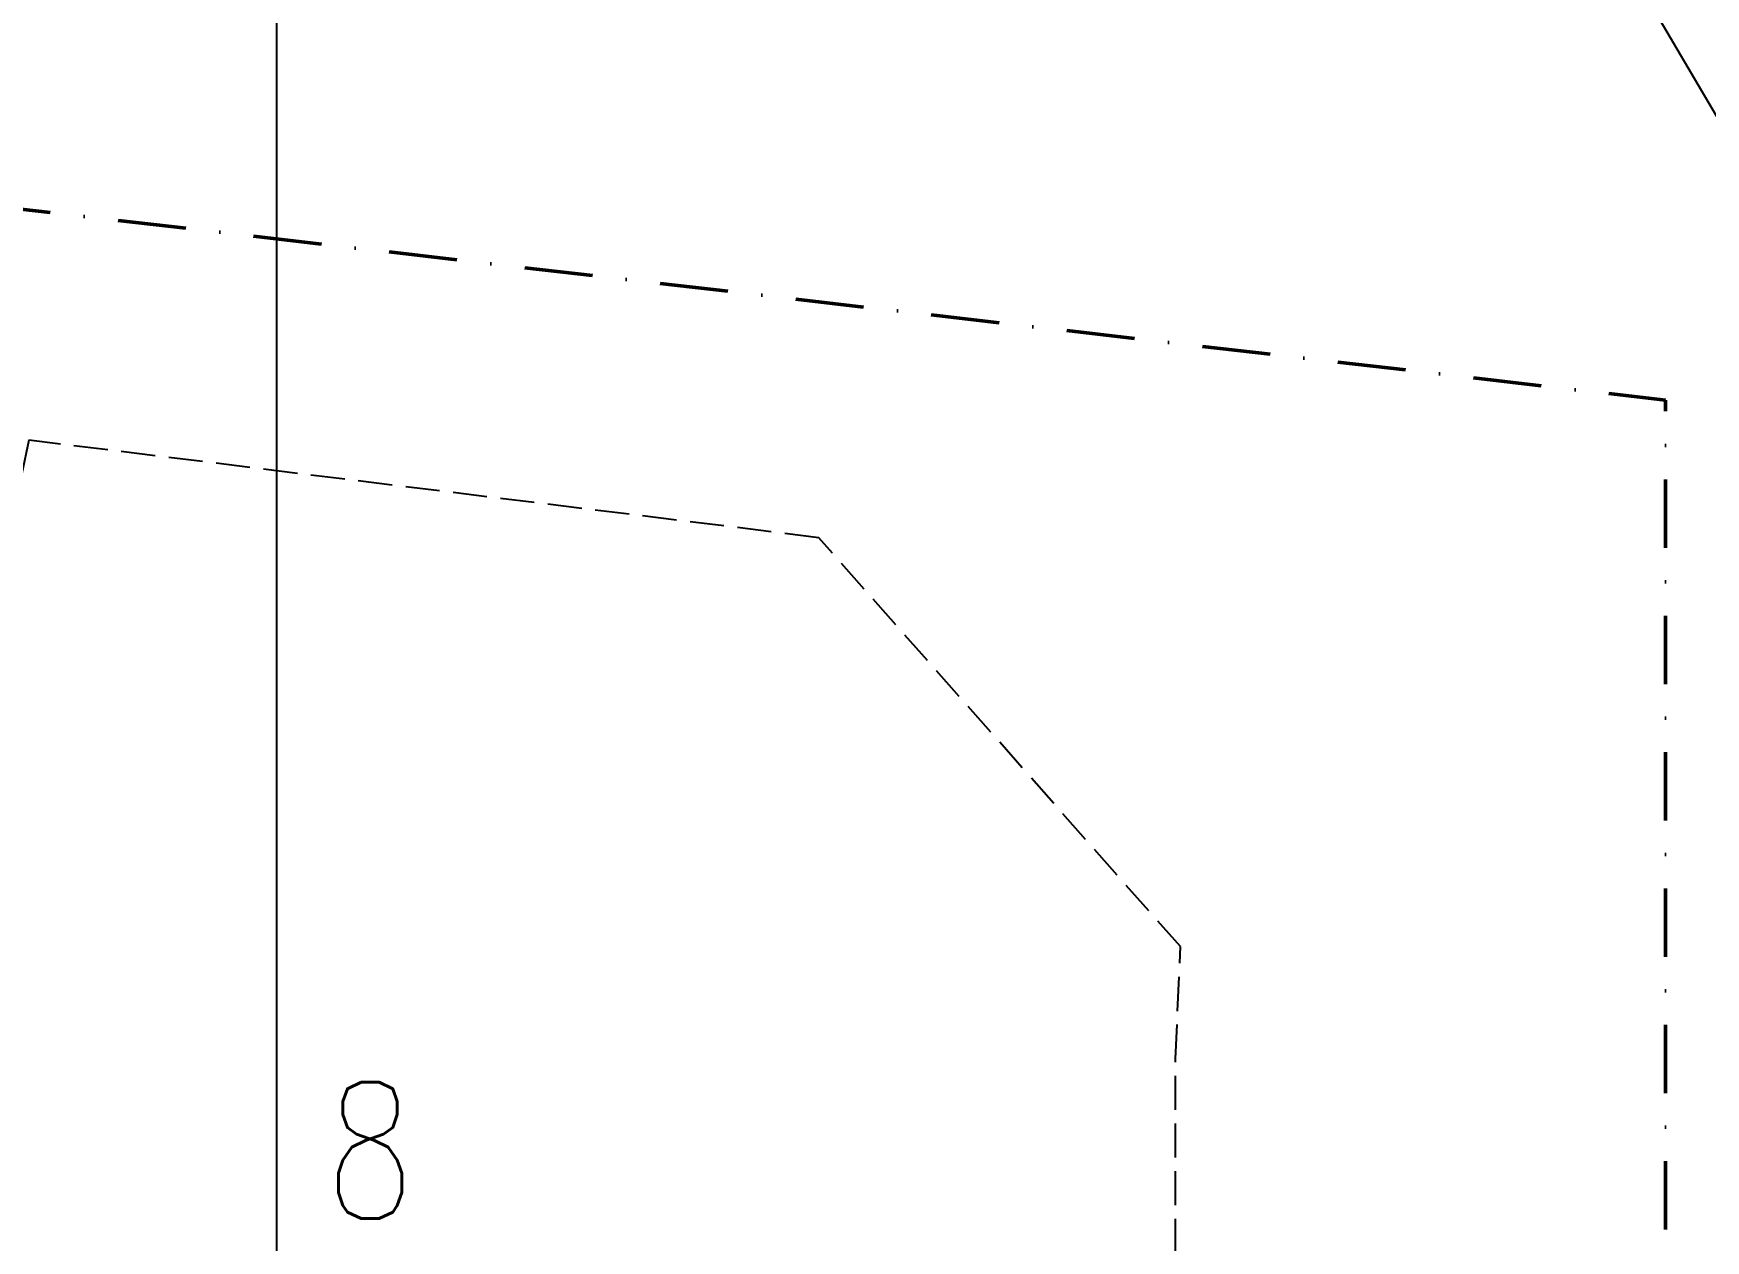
# Model space of a CAD drawing. Extents: x 6843040 to 15500510, y -6507076 to -4940511.
# Drawn here: x 7700081 to 7822633, y -5473236 to -5384709 of the extents above; entities that cross this region are included whole.
import ezdxf

# ---------------------------------------------------------------- set-up
doc = ezdxf.new("R2010")
doc.units = 0
doc.header["$LTSCALE"] = 1000
doc.header["$MEASUREMENT"] = 0
doc.linetypes.add('DASH', pattern=[0.35, 0.25, -0.1])
doc.linetypes.add('DASHDOT', pattern=[1, 0.5, -0.25, 0, -0.25])
doc.layers.add('DIM_MODI', color=6, linetype='Continuous', plot=False)
doc.layers.add('建筑红线', color=2, linetype='Continuous', plot=False)
doc.layers.add('JZD', color=1, linetype='Continuous')
doc.layers.add('PUB_TEXT', color=7, linetype='Continuous')
doc.styles.add('_HZTXT', font='SIMPLEX', dxfattribs={"width": 0.9, "bigfont": 'HZTXT'})

msp = doc.modelspace()

# ---------------------------------------------------------------- linework, layer by layer
at = {"layer": 'DIM_MODI'}
for points in [[(7717926.7, -5495629.9), (7717926.7, -5211216.4), (7836776.1, -5211216.4)], [(8939657.2, -5544505.8), (7717926.7, -5211216.4), (7913635.5, -5544303.4)]]:
    msp.add_lwpolyline(points, dxfattribs=at)
at = {"layer": 'JZD', "color": 1, "linetype": 'DASHDOT', "lineweight": 50, "ltscale": 10, "flags": 128}
msp.add_lwpolyline([(7814570.2, -5771995.5), (7634279.4, -5775069.1), (7633842.4, -5775077.1), (7625677.3, -5732727.5), (7602794.7, -5614037.6), (7596669.9, -5582267.9), (7599074.5, -5522296.4), (7612323.2, -5496340.2), (7630495.6, -5460739.2), (7685975.3, -5456068.8), (7698091.5, -5397473.3), (7819708.5, -5411606.7), (7819699.1, -5519032.5), (7819679.1, -5753956.3), (7814571.3, -5753398.1), (7814570.2, -5771995.5)], dxfattribs=at)
at = {"layer": '建筑红线', "color": 2, "linetype": 'DASH', "ltscale": 10}
msp.add_lwpolyline([(7639190.7, -5768484.5), (7787289.3, -5765959.7), (7787289.3, -5679821.5, 0.02332974), (7786600.9, -5662885.8), (7784626.7, -5640323.6, -0.02182293), (7783789.3, -5621146.9), (7783789.3, -5459896.4), (7784148.8, -5451679.8), (7757633.1, -5421689), (7699749.2, -5414542.5), (7689798.7, -5462270), (7634642, -5466913.1), (7618073.7, -5499372.2), (7605512.2, -5523981.5), (7603194.8, -5581776.3), (7609177.1, -5612807.2), (7632082.9, -5731617.2), (7639193.9, -5768501.2)], format="xyb", dxfattribs=at)

# ---------------------------------------------------------------- texts
at = {"layer": 'PUB_TEXT', "style": '_HZTXT', "width": 0.774}
msp.add_text('8', height=10000, dxfattribs=at).set_placement((7721437.2, -5471620))

doc.saveas('drawing.dxf')
